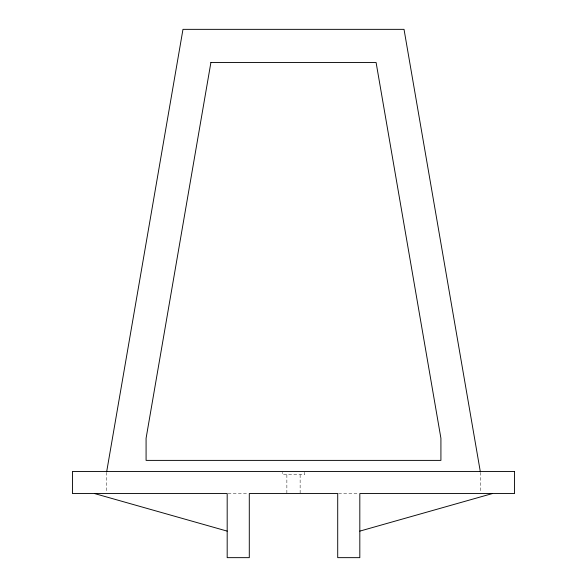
<?xml version="1.0" encoding="UTF-8"?>
<svg xmlns="http://www.w3.org/2000/svg" width="587" height="587" viewBox="0 0 587 587"><rect width="100%" height="100%" fill="white"/><g stroke="black" fill="none" stroke-linecap="round" stroke-linejoin="round"><path stroke-width="0.44" stroke-dasharray="2.94 2.2" d="M228.072 493.55L248.404 493.55M338.596 493.55L358.928 493.55M480.283 472.33L480.283 492.662M304.55 472.271L304.55 474.758L282.45 474.758L282.45 472.271M300.133 474.758L300.133 493.55M286.867 474.758L286.867 493.55M106.717 472.33L106.717 492.662"/><path stroke-width="0.88" d="M106.717 471.442L182.975 29.35L404.025 29.35L480.283 471.442M359.816 531.125L492.442 493.55M94.558 493.55L227.184 531.125M210.902 62.508L146.082 438.284L146.082 460.391L440.918 460.391L440.918 438.284L376.098 62.508L210.902 62.508M514.55 471.442L72.45 471.442L72.45 493.55L227.184 493.55L227.184 557.65L249.292 557.65L249.292 493.55L337.708 493.55L337.708 557.65L359.816 557.65L359.816 493.55L514.55 493.55L514.55 471.442"/></g></svg>
